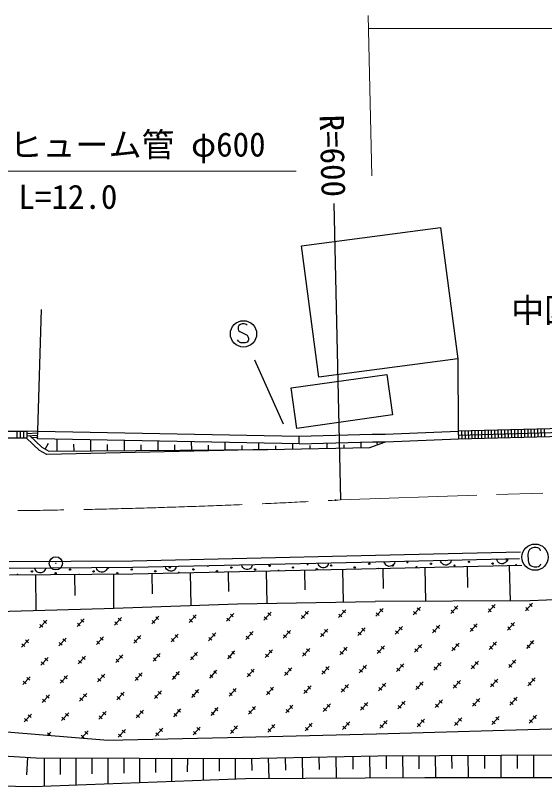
# Model space of a CAD drawing. Units: millimetres, scale not verified. Extents: x 38761 to 678769, y 20240 to 380245.
# Drawn here: x 214389 to 254420, y 244741 to 303079 of the extents above; entities that cross this region are included whole.
import ezdxf
from ezdxf.enums import TextEntityAlignment as Align

# ---------------------------------------------------------------- set-up
doc = ezdxf.new("R2010")
doc.units = ezdxf.units.MM
doc.header["$LTSCALE"] = 1000.01
doc.linetypes.add('CHAIN', pattern=[18.5, 12, -1.5, 3.5, -1.5])
for name, color, linetype, lineweight in [('M-BGD', 7, 'Continuous', 25), ('M-BMK', 2, 'CHAIN', 13), ('M-STR-HTXT', 7, 'Continuous', 13)]:
    doc.layers.add(name, color=color, linetype=linetype, lineweight=lineweight)
doc.styles.add('ＭＳ ゴシック', font='')
doc.styles.get('ＭＳ ゴシック').set_extended_font_data('MS Gothic')

msp = doc.modelspace()

# ---------------------------------------------------------------- linework, layer by layer
at = {"layer": 'M-BGD'}
for p, q in [((238471, 288853), (238992, 266427)), ((236025, 285657), (246539, 287042)), ((246539, 287042), (247848, 277102)), ((237334, 275717), (236025, 285657)), ((216073, 271663), (216357, 280824)), ((231240, 279515), (231239, 279400)), ((231301, 279628), (231240, 279515)), ((231408, 279706), (231301, 279628)), ((231537, 279746), (231408, 279706)), ((231692, 279751), (231537, 279746)), ((231798, 279735), (231692, 279751)), ((231874, 279703), (231798, 279735)), ((231931, 279645), (231874, 279703)), ((231239, 279400), (231247, 279326)), ((231247, 279326), (231290, 279227)), ((231290, 279227), (231362, 279175)), ((231362, 279175), (231918, 278879)), ((231918, 278879), (231981, 278791)), ((231258, 278425), (231184, 278538)), ((231341, 278353), (231258, 278425)), ((231437, 278312), (231341, 278353)), ((231537, 278300), (231437, 278312)), ((231767, 278308), (231537, 278300)), ((231921, 278359), (231767, 278308)), ((231988, 278451), (231921, 278359)), ((231981, 278791), (232025, 278667)), ((232019, 278547), (231988, 278451)), ((232025, 278667), (232019, 278547)), ((232473, 277024), (234643, 272172)), ((247848, 277102), (237334, 275717)), ((247848, 277102), (247883, 271625)), ((235257, 274901), (242476, 275916)), ((242476, 275916), (242906, 272857)), ((235688, 271842), (235257, 274901)), ((242906, 272857), (235688, 271842)), ((267897, 272148), (247890, 271625)), ((247898, 271335), (267904, 271858)), ((207087, 271623), (215277, 271628)), ((214533, 271127), (214532, 271627)), ((214781, 271127), (214781, 271627)), ((215029, 271127), (215029, 271628)), ((215259, 271619), (216073, 271663)), ((215268, 271449), (216057, 271491)), ((215277, 271128), (215277, 271628)), ((215277, 271279), (216066, 271322)), ((215464, 271289), (216379, 270413)), ((216061, 271052), (216073, 271663)), ((216074, 271172), (216066, 271322)), ((216073, 271632), (235860, 271239)), ((235831, 271239), (241389, 271401)), ((241389, 271401), (242368, 271412)), ((242368, 271412), (247883, 271625)), ((247890, 271625), (247905, 271045)), ((247905, 271045), (267912, 271568)), ((248140, 271632), (248156, 271052)), ((248390, 271638), (248406, 271058)), ((248641, 271645), (248656, 271065)), ((248891, 271651), (248906, 271071)), ((249141, 271658), (249156, 271078)), ((249391, 271664), (249406, 271084)), ((249641, 271671), (249656, 271091)), ((249891, 271677), (249906, 271098)), ((250141, 271684), (250156, 271104)), ((250391, 271690), (250406, 271111)), ((250641, 271697), (250656, 271117)), ((250891, 271703), (250906, 271124)), ((251141, 271710), (251157, 271130)), ((251391, 271717), (251407, 271137)), ((251642, 271723), (251657, 271143)), ((251892, 271730), (251907, 271150)), ((252142, 271736), (252157, 271156)), ((252392, 271743), (252407, 271163)), ((252642, 271749), (252657, 271169)), ((252892, 271756), (252907, 271176)), ((253142, 271762), (253157, 271182)), ((253392, 271769), (253407, 271189)), ((253642, 271775), (253657, 271196)), ((253892, 271782), (253907, 271202)), ((254142, 271788), (254157, 271209)), ((254392, 271795), (254408, 271215)), ((207087, 271123), (215277, 271128)), ((215199, 271128), (216200, 270169)), ((215613, 271147), (216074, 271172)), ((235848, 270659), (216061, 271052)), ((216647, 270264), (216903, 270725)), ((217551, 270120), (217544, 271022)), ((220094, 270141), (220088, 270972)), ((222638, 270161), (222632, 270921)), ((225182, 270181), (225176, 270871)), ((227725, 270201), (227720, 270820)), ((230269, 270221), (230264, 270770)), ((232812, 270241), (232809, 270719)), ((235848, 270659), (235860, 271239)), ((235848, 270659), (241396, 270821)), ((237971, 270330), (237964, 270721)), ((240555, 270378), (240548, 270796)), ((241201, 270390), (242382, 270832)), ((241396, 270821), (242382, 270832)), ((241792, 270611), (241744, 270739)), ((242382, 270832), (247905, 271045)), ((216769, 269853), (216200, 270169)), ((216379, 270413), (216915, 270115)), ((233448, 270246), (216769, 269853)), ((216915, 270115), (233448, 270246)), ((218823, 270131), (218818, 270651)), ((221366, 270151), (221362, 270628)), ((223910, 270171), (223906, 270606)), ((226453, 270191), (226450, 270584)), ((228997, 270211), (228994, 270561)), ((231541, 270231), (231538, 270539)), ((233448, 270246), (241201, 270390)), ((234094, 270258), (234089, 270520)), ((235387, 270282), (235379, 270668)), ((236679, 270306), (236675, 270532)), ((239263, 270354), (239259, 270597)), ((253197, 262525), (253164, 262324)), ((253287, 262668), (253197, 262525)), ((253444, 262784), (253287, 262668)), ((253597, 262819), (253444, 262784)), ((253792, 262826), (253597, 262819)), ((253908, 262800), (253792, 262826)), ((254005, 262748), (253908, 262800)), ((254077, 262681), (254005, 262748)), ((254121, 262587), (254077, 262681)), ((240553, 262189), (223254, 261804)), ((252593, 262464), (240553, 262189)), ((252534, 261963), (240564, 261689)), ((251609, 261942), (251579, 261849)), ((253164, 262324), (253181, 261834)), ((223254, 261804), (213922, 261733)), ((240564, 261689), (223261, 261304)), ((225777, 261268), (225745, 261359)), ((226545, 261377), (226515, 261284)), ((231545, 261396), (231513, 261487)), ((231595, 261319), (231545, 261396)), ((232283, 261413), (232237, 261333)), ((232313, 261505), (232283, 261413)), ((237313, 261524), (237281, 261616)), ((237362, 261448), (237313, 261524)), ((237442, 261361), (237362, 261448)), ((237531, 261315), (237442, 261361)), ((237930, 261372), (237843, 261322)), ((238004, 261462), (237930, 261372)), ((238051, 261541), (238004, 261462)), ((238080, 261634), (238051, 261541)), ((252711, 261467), (240576, 261189)), ((242326, 261637), (242293, 261728)), ((242375, 261560), (242326, 261637)), ((242455, 261474), (242375, 261560)), ((242544, 261428), (242455, 261474)), ((242639, 261402), (242544, 261428)), ((242763, 261405), (242639, 261402)), ((242856, 261435), (242763, 261405)), ((242943, 261485), (242856, 261435)), ((243017, 261575), (242943, 261485)), ((243063, 261654), (243017, 261575)), ((243093, 261747), (243063, 261654)), ((246583, 261735), (246551, 261826)), ((246633, 261658), (246583, 261735)), ((246713, 261572), (246633, 261658)), ((246802, 261526), (246713, 261572)), ((246897, 261500), (246802, 261526)), ((247021, 261503), (246897, 261500)), ((247114, 261533), (247021, 261503)), ((247201, 261583), (247114, 261533)), ((247275, 261672), (247201, 261583)), ((247321, 261752), (247275, 261672)), ((247351, 261844), (247321, 261752)), ((248559, 261372), (248595, 259807)), ((250841, 261832), (250809, 261923)), ((250891, 261755), (250841, 261832)), ((250971, 261669), (250891, 261755)), ((251060, 261623), (250971, 261669)), ((251155, 261597), (251060, 261623)), ((251279, 261600), (251155, 261597)), ((251372, 261630), (251279, 261600)), ((251459, 261680), (251372, 261630)), ((251533, 261770), (251459, 261680)), ((251579, 261849), (251533, 261770)), ((251753, 261445), (251814, 258777)), ((253181, 261834), (253229, 261626)), ((253229, 261626), (253308, 261503)), ((253308, 261503), (253457, 261403)), ((253457, 261403), (253638, 261370)), ((253638, 261370), (253828, 261376)), ((253828, 261376), (253972, 261396)), ((253972, 261396), (254046, 261444)), ((254046, 261444), (254113, 261511)), ((254113, 261511), (254141, 261582)), ((223261, 261304), (213926, 261233)), ((223269, 260804), (213929, 260733)), ((215890, 261156), (215860, 261248)), ((215939, 261078), (215890, 261156)), ((216017, 260991), (215939, 261078)), ((216106, 260943), (216017, 260991)), ((216200, 260916), (216106, 260943)), ((216324, 260917), (216200, 260916)), ((216418, 260946), (216324, 260917)), ((216505, 260994), (216418, 260946)), ((216581, 261083), (216505, 260994)), ((216628, 261161), (216581, 261083)), ((216659, 261254), (216628, 261161)), ((220558, 261191), (220527, 261283)), ((220607, 261114), (220558, 261191)), ((220685, 261026), (220607, 261114)), ((220774, 260979), (220685, 261026)), ((220868, 260952), (220774, 260979)), ((220992, 260952), (220868, 260952)), ((221086, 260981), (220992, 260952)), ((221173, 261030), (221086, 260981)), ((221249, 261118), (221173, 261030)), ((221296, 261197), (221249, 261118)), ((221327, 261289), (221296, 261197)), ((221798, 260791), (221821, 258229)), ((240576, 261189), (223269, 260804)), ((224711, 260836), (224745, 259333)), ((225827, 261191), (225777, 261268)), ((225907, 261105), (225827, 261191)), ((225996, 261058), (225907, 261105)), ((226091, 261033), (225996, 261058)), ((226215, 261035), (226091, 261033)), ((226308, 261065), (226215, 261035)), ((226395, 261115), (226308, 261065)), ((226469, 261205), (226395, 261115)), ((226515, 261284), (226469, 261205)), ((227596, 260900), (227650, 258431)), ((230480, 260964), (230513, 259505)), ((231675, 261233), (231595, 261319)), ((231764, 261187), (231675, 261233)), ((231858, 261161), (231764, 261187)), ((231982, 261164), (231858, 261161)), ((232076, 261194), (231982, 261164)), ((232163, 261244), (232076, 261194)), ((232237, 261333), (232163, 261244)), ((233365, 261028), (233419, 258593)), ((236249, 261093), (236282, 259623)), ((237626, 261289), (237531, 261315)), ((237750, 261292), (237626, 261289)), ((237843, 261322), (237750, 261292)), ((239133, 261157), (239188, 258693)), ((242172, 261226), (242207, 259733)), ((245366, 261299), (245424, 258751)), ((215917, 260739), (215941, 258060)), ((218858, 260765), (218872, 259191)), ((262126, 259211), (253337, 258783)), ((221114, 258205), (231181, 258554)), ((231181, 258554), (241609, 258735)), ((253337, 258783), (241609, 258735)), ((250143, 257928), (250689, 258513)), ((250442, 258470), (250661, 258266)), ((252970, 258026), (253516, 258611)), ((253268, 258569), (253488, 258364)), ((206571, 257797), (221114, 258205)), ((233183, 257340), (233729, 257925)), ((233481, 257882), (233700, 257677)), ((236010, 257438), (236555, 258023)), ((236308, 257980), (236527, 257775)), ((238836, 257536), (239382, 258121)), ((239135, 258078), (239354, 257874)), ((241663, 257634), (242209, 258219)), ((241908, 257679), (241688, 257884)), ((241961, 258176), (242181, 257972)), ((244490, 257732), (245036, 258317)), ((244734, 257777), (244515, 257982)), ((244788, 258274), (245007, 258070)), ((247317, 257830), (247862, 258415)), ((247561, 257875), (247342, 258080)), ((247615, 258372), (247834, 258168)), ((250388, 257973), (250169, 258178)), ((253215, 258071), (252995, 258276)), ((216222, 256751), (216768, 257336)), ((216520, 257294), (216740, 257089)), ((219049, 256849), (219595, 257434)), ((219347, 257392), (219567, 257187)), ((221876, 256948), (222422, 257532)), ((222174, 257490), (222393, 257285)), ((224702, 257046), (225248, 257630)), ((224947, 257091), (224728, 257296)), ((225001, 257588), (225220, 257383)), ((227529, 257144), (228075, 257728)), ((227774, 257189), (227555, 257394)), ((227828, 257686), (228047, 257481)), ((230356, 257242), (230902, 257827)), ((230601, 257287), (230381, 257492)), ((230654, 257784), (230874, 257579)), ((233427, 257385), (233208, 257590)), ((236254, 257483), (236035, 257688)), ((239081, 257581), (238862, 257786)), ((216467, 256797), (216248, 257001)), ((219294, 256895), (219074, 257099)), ((222120, 256993), (221901, 257197)), ((240299, 256172), (240845, 256756)), ((240597, 256714), (240816, 256509)), ((243125, 256270), (243671, 256854)), ((243424, 256812), (243643, 256607)), ((245952, 256368), (246498, 256952)), ((246251, 256910), (246470, 256705)), ((248779, 256466), (249325, 257051)), ((249024, 256511), (248804, 256716)), ((249077, 257008), (249297, 256803)), ((251606, 256564), (252152, 257149)), ((251850, 256609), (251631, 256814)), ((251904, 257106), (252123, 256901)), ((223338, 255583), (223884, 256168)), ((223636, 256126), (223856, 255921)), ((226165, 255681), (226711, 256266)), ((226463, 256224), (226682, 256019)), ((228992, 255779), (229538, 256364)), ((229290, 256322), (229509, 256117)), ((231818, 255877), (232364, 256462)), ((232063, 255923), (231844, 256127)), ((232117, 256420), (232336, 256215)), ((234645, 255975), (235191, 256560)), ((234890, 256021), (234671, 256225)), ((234943, 256518), (235163, 256313)), ((237472, 256073), (238018, 256658)), ((237717, 256119), (237497, 256323)), ((237770, 256616), (237990, 256411)), ((240543, 256217), (240324, 256421)), ((243370, 256315), (243151, 256520)), ((246197, 256413), (245978, 256618)), ((214858, 255289), (215404, 255874)), ((215102, 255334), (214883, 255539)), ((215156, 255831), (215375, 255627)), ((217685, 255387), (218230, 255972)), ((217929, 255432), (217710, 255637)), ((217983, 255929), (218202, 255725)), ((220511, 255485), (221057, 256070)), ((220756, 255530), (220537, 255735)), ((220810, 256027), (221029, 255823)), ((223583, 255628), (223363, 255833)), ((226410, 255726), (226190, 255931)), ((229236, 255825), (229017, 256029)), ((247415, 255003), (247961, 255588)), ((247713, 255546), (247932, 255341)), ((250241, 255101), (250787, 255686)), ((250540, 255644), (250759, 255439)), ((253068, 255199), (253614, 255784)), ((253366, 255742), (253586, 255537)), ((230454, 254415), (231000, 255000)), ((230752, 254957), (230972, 254753)), ((233281, 254513), (233827, 255098)), ((233579, 255055), (233798, 254851)), ((236108, 254611), (236653, 255196)), ((236406, 255153), (236625, 254949)), ((238934, 254709), (239480, 255294)), ((239179, 254754), (238960, 254959)), ((239233, 255251), (239452, 255047)), ((241761, 254807), (242307, 255392)), ((242006, 254852), (241786, 255057)), ((242059, 255350), (242279, 255145)), ((244588, 254905), (245134, 255490)), ((244833, 254950), (244613, 255155)), ((244886, 255448), (245105, 255243)), ((247659, 255049), (247440, 255253)), ((250486, 255147), (250267, 255351)), ((253313, 255245), (253094, 255449)), ((216320, 253925), (216866, 254509)), ((216619, 254467), (216838, 254262)), ((219147, 254023), (219693, 254608)), ((219445, 254565), (219665, 254360)), ((221974, 254121), (222520, 254706)), ((222218, 254166), (221999, 254371)), ((222272, 254663), (222491, 254458)), ((224801, 254219), (225346, 254804)), ((225045, 254264), (224826, 254469)), ((225099, 254761), (225318, 254556)), ((227627, 254317), (228173, 254902)), ((227872, 254362), (227653, 254567)), ((227926, 254859), (228145, 254655)), ((230699, 254460), (230479, 254665)), ((233525, 254558), (233306, 254763)), ((236352, 254656), (236133, 254861)), ((216565, 253970), (216346, 254175)), ((219392, 254068), (219172, 254273)), ((237570, 253247), (238116, 253832)), ((237868, 253789), (238088, 253584)), ((240397, 253345), (240943, 253930)), ((240695, 253887), (240914, 253682)), ((243224, 253443), (243769, 254028)), ((243522, 253985), (243741, 253780)), ((246050, 253541), (246596, 254126)), ((246295, 253586), (246076, 253791)), ((246349, 254083), (246568, 253879)), ((248877, 253639), (249423, 254224)), ((249122, 253684), (248902, 253889)), ((249175, 254181), (249395, 253977)), ((251704, 253737), (252250, 254322)), ((251949, 253782), (251729, 253987)), ((252002, 254279), (252221, 254075)), ((220609, 252658), (221155, 253243)), ((220908, 253201), (221127, 252996)), ((223436, 252756), (223982, 253341)), ((223734, 253299), (223954, 253094)), ((226263, 252854), (226809, 253439)), ((226561, 253397), (226781, 253192)), ((229090, 252953), (229636, 253537)), ((229334, 252998), (229115, 253202)), ((229388, 253495), (229607, 253290)), ((231916, 253051), (232462, 253635)), ((232161, 253096), (231942, 253301)), ((232215, 253593), (232434, 253388)), ((234743, 253149), (235289, 253733)), ((234988, 253194), (234769, 253399)), ((235042, 253691), (235261, 253486)), ((237815, 253292), (237595, 253497)), ((240641, 253390), (240422, 253595)), ((243468, 253488), (243249, 253693)), ((214956, 252462), (215502, 253047)), ((215201, 252507), (214981, 252712)), ((215254, 253005), (215473, 252800)), ((217783, 252560), (218329, 253145)), ((218027, 252606), (217808, 252810)), ((218081, 253103), (218300, 252898)), ((220854, 252704), (220635, 252908)), ((223681, 252802), (223462, 253006)), ((226508, 252900), (226288, 253104)), ((244686, 252078), (245232, 252663)), ((244984, 252621), (245204, 252416)), ((247513, 252177), (248059, 252761)), ((247811, 252719), (248030, 252514)), ((250339, 252275), (250885, 252859)), ((250638, 252817), (250857, 252612)), ((253166, 252373), (253712, 252957)), ((253411, 252418), (253192, 252623)), ((253465, 252915), (253684, 252710)), ((227725, 251490), (228271, 252075)), ((228024, 252032), (228243, 251828)), ((230552, 251588), (231098, 252173)), ((230850, 252131), (231070, 251926)), ((233379, 251686), (233925, 252271)), ((233677, 252229), (233896, 252024)), ((236206, 251784), (236752, 252369)), ((236450, 251830), (236231, 252034)), ((236504, 252327), (236723, 252122)), ((239032, 251882), (239578, 252467)), ((239277, 251928), (239058, 252132)), ((239331, 252425), (239550, 252220)), ((241859, 251980), (242405, 252565)), ((242104, 252026), (241885, 252230)), ((242157, 252523), (242377, 252318)), ((244931, 252124), (244711, 252328)), ((247757, 252222), (247538, 252426)), ((250584, 252320), (250365, 252525)), ((216418, 251098), (216964, 251683)), ((216717, 251640), (216936, 251436)), ((219245, 251196), (219791, 251781)), ((219490, 251241), (219270, 251446)), ((219543, 251738), (219763, 251534)), ((222072, 251294), (222618, 251879)), ((222316, 251339), (222097, 251544)), ((222370, 251836), (222589, 251632)), ((224899, 251392), (225444, 251977)), ((225143, 251437), (224924, 251642)), ((225197, 251934), (225416, 251730)), ((227970, 251535), (227751, 251740)), ((230797, 251633), (230577, 251838)), ((233624, 251731), (233404, 251936)), ((251802, 250910), (252348, 251495)), ((252100, 251453), (252319, 251248)), ((216663, 251143), (216444, 251348)), ((234841, 250322), (235387, 250907)), ((235140, 250864), (235359, 250660)), ((237668, 250420), (238214, 251005)), ((237966, 250962), (238186, 250758)), ((240495, 250518), (241041, 251103)), ((240793, 251060), (241012, 250856)), ((243322, 250616), (243867, 251201)), ((243566, 250661), (243347, 250866)), ((243620, 251158), (243839, 250954)), ((246148, 250714), (246694, 251299)), ((246393, 250759), (246174, 250964)), ((246447, 251256), (246666, 251052)), ((248975, 250812), (249521, 251397)), ((249220, 250857), (249000, 251062)), ((249273, 251355), (249493, 251150)), ((252047, 250955), (251827, 251160)), ((217881, 249734), (218427, 250318)), ((218179, 250276), (218398, 250071)), ((220707, 249832), (221253, 250416)), ((221006, 250374), (221225, 250169)), ((223534, 249930), (224080, 250514)), ((223833, 250472), (224052, 250267)), ((226361, 250028), (226907, 250613)), ((226606, 250073), (226386, 250278)), ((226659, 250570), (226879, 250365)), ((229188, 250126), (229734, 250711)), ((229432, 250171), (229213, 250376)), ((229486, 250668), (229705, 250463)), ((232015, 250224), (232560, 250809)), ((232259, 250269), (232040, 250474)), ((232313, 250766), (232532, 250561)), ((235086, 250367), (234867, 250572)), ((237913, 250465), (237693, 250670)), ((240739, 250563), (240520, 250768)), ((215054, 249635), (215600, 250220)), ((215299, 249681), (215079, 249885)), ((215352, 250178), (215572, 249973)), ((218125, 249779), (217906, 249983)), ((220952, 249877), (220733, 250082)), ((223779, 249975), (223560, 250180)), ((241957, 249154), (242503, 249738)), ((242256, 249696), (242475, 249491)), ((244784, 249252), (245330, 249837)), ((245082, 249794), (245302, 249589)), ((247611, 249350), (248157, 249935)), ((247909, 249892), (248128, 249687)), ((250438, 249448), (250983, 250033)), ((250682, 249493), (250463, 249698)), ((250736, 249990), (250955, 249785)), ((253264, 249546), (253810, 250131)), ((253509, 249591), (253290, 249796)), ((253563, 250088), (253782, 249884)), ((224997, 248565), (225543, 249150)), ((225295, 249108), (225514, 248903)), ((227823, 248663), (228369, 249248)), ((228122, 249206), (228341, 249001)), ((230650, 248761), (231196, 249346)), ((230948, 249304), (231168, 249099)), ((233477, 248859), (234023, 249444)), ((233722, 248905), (233502, 249109)), ((233775, 249402), (233995, 249197)), ((236304, 248958), (236850, 249542)), ((236548, 249003), (236329, 249207)), ((236602, 249500), (236821, 249295)), ((239130, 249056), (239676, 249640)), ((239375, 249101), (239156, 249306)), ((239429, 249598), (239648, 249393)), ((241706, 248719), (262204, 249319)), ((242202, 249199), (241983, 249404)), ((245029, 249297), (244809, 249502)), ((247855, 249395), (247636, 249600)), ((213743, 248874), (221382, 248245)), ((216815, 248813), (217034, 248609)), ((216841, 248619), (217062, 248856)), ((219588, 248414), (219368, 248619)), ((219381, 248409), (219889, 248954)), ((219641, 248912), (219861, 248707)), ((222170, 248467), (222716, 249052)), ((222415, 248512), (222195, 248717)), ((222468, 249010), (222687, 248805)), ((225241, 248611), (225022, 248815)), ((228068, 248709), (227849, 248913)), ((230895, 248807), (230676, 249011)), ((231556, 248482), (241706, 248719)), ((221382, 248245), (231556, 248482)), ((202981, 247684), (215963, 246906)), ((215314, 246945), (215235, 245630)), ((215963, 246906), (231608, 246870)), ((216564, 246905), (216559, 244772)), ((217768, 246902), (217765, 245651)), ((218971, 246899), (218967, 244863)), ((220175, 246897), (220172, 245704)), ((221378, 246894), (221374, 244954)), ((222582, 246891), (222579, 245756)), ((223785, 246888), (223781, 245045)), ((224989, 246885), (224986, 245808)), ((226192, 246883), (226188, 245136)), ((227396, 246880), (227393, 245861)), ((228599, 246877), (228595, 245227)), ((229803, 246874), (229800, 245913)), ((231006, 246871), (231003, 245318)), ((231608, 246870), (241817, 247058)), ((232246, 246882), (232263, 245963)), ((233522, 246905), (233551, 245360)), ((234798, 246929), (234816, 245992)), ((236075, 246952), (236104, 245377)), ((237351, 246976), (237368, 246022)), ((238627, 246999), (238657, 245394)), ((239903, 247023), (239921, 246051)), ((241179, 247046), (241209, 245411)), ((241817, 247058), (265341, 247214)), ((242436, 247062), (242443, 246077)), ((243675, 247070), (243685, 245428)), ((244913, 247079), (244919, 246093)), ((246151, 247087), (246162, 245440)), ((247389, 247095), (247395, 246102)), ((248627, 247103), (248638, 245440)), ((249865, 247111), (249872, 246108)), ((251103, 247120), (251114, 245440)), ((252341, 247128), (252348, 246115)), ((253579, 247136), (253590, 245440)), ((215754, 244741), (231795, 245348)), ((231795, 245348), (245364, 245439)), ((245364, 245439), (265703, 245441)), ((202763, 244998), (215754, 244741))]:
    msp.add_line(p, q, dxfattribs=at)
for centre, radius in [((231644, 278989), 995), ((238600, 266408), 30), ((238600, 266408), 22.5), ((253698, 262097), 995), ((217446, 261626), 498), ((217446, 261626), 15), ((230732, 261308), 49.8), ((233613, 261449), 49.8), ((235397, 261314), 49.8), ((238278, 261455), 49.8), ((240062, 261320), 49.8), ((241159, 261596), 49.8), ((242943, 261461), 49.8), ((245824, 261602), 49.8), ((247608, 261467), 49.8), ((248705, 261743), 49.8), ((250489, 261608), 49.8), ((251586, 261883), 49.8), ((215641, 261015), 49.8), ((217424, 260880), 49.8), ((218522, 261156), 49.8), ((220306, 261021), 49.8), ((222089, 260886), 49.8), ((223187, 261161), 49.8), ((224970, 261027), 49.8), ((226068, 261302), 49.8), ((227851, 261167), 49.8), ((229635, 261032), 49.8), ((232516, 261173), 49.8), ((237181, 261179), 49.8)]:
    msp.add_circle(centre, radius, dxfattribs=at)
for centre, start, end in [((228949, 261443), 196.38342, 346.1687), ((236495, 261590), 171.57361, 10.97864), ((244040, 261737), 141.60986, 41.00974), ((244727, 261326), 303.72992, 238.89355), ((246921, 261877), 241.50519, 301.11432), ((252273, 261473), 342.61407, 200.0094), ((214544, 260739), 358.47595, 182.39526), ((216738, 261291), 227.60175, 313.26691), ((219208, 260745), 34.51117, 146.36017), ((221403, 261296), 188.54022, 352.32843), ((226754, 260892), 349.2041, 193.34607), ((234300, 261038), 13.83398, 168.71625), ((241846, 261185), 42.63696, 139.98663)]:
    msp.add_arc(centre, 49.8, start, end, dxfattribs=at)
at = {"layer": 'M-BMK'}
msp.add_line((286268, 268028), (238992, 266427), dxfattribs=at)
msp.add_arc((206824, 865572), 600008, 262.38306, 273.07324, dxfattribs=at)
at = {"layer": 'M-STR-HTXT'}
for p, q in [((241352, 290936), (241070, 303079)), ((241093, 302079), (300838, 302079)), ((213118, 291292), (235625, 291292))]:
    msp.add_line(p, q, dxfattribs=at)

# ---------------------------------------------------------------- texts
at = {"layer": 'M-BGD', "style": 'ＭＳ ゴシック'}
for s, rotation, p in [('R=600', 271.5, (236848, 295536)), ('中国開発コンクリート(株)', 0.1, (251889, 279300))]:
    msp.add_text(s, height=1833, rotation=rotation, dxfattribs=at).set_placement(p, align=Align.BOTTOM_LEFT)
at = {"layer": 'M-STR-HTXT', "style": 'ＭＳ ゴシック'}
for s, p in [('ヒューム管 φ600', (213933, 291820)), ('L=12.0', (214622, 287884))]:
    msp.add_text(s, height=1833, rotation=0.1, dxfattribs=at).set_placement(p, align=Align.BOTTOM_LEFT)

doc.saveas('drawing.dxf')
